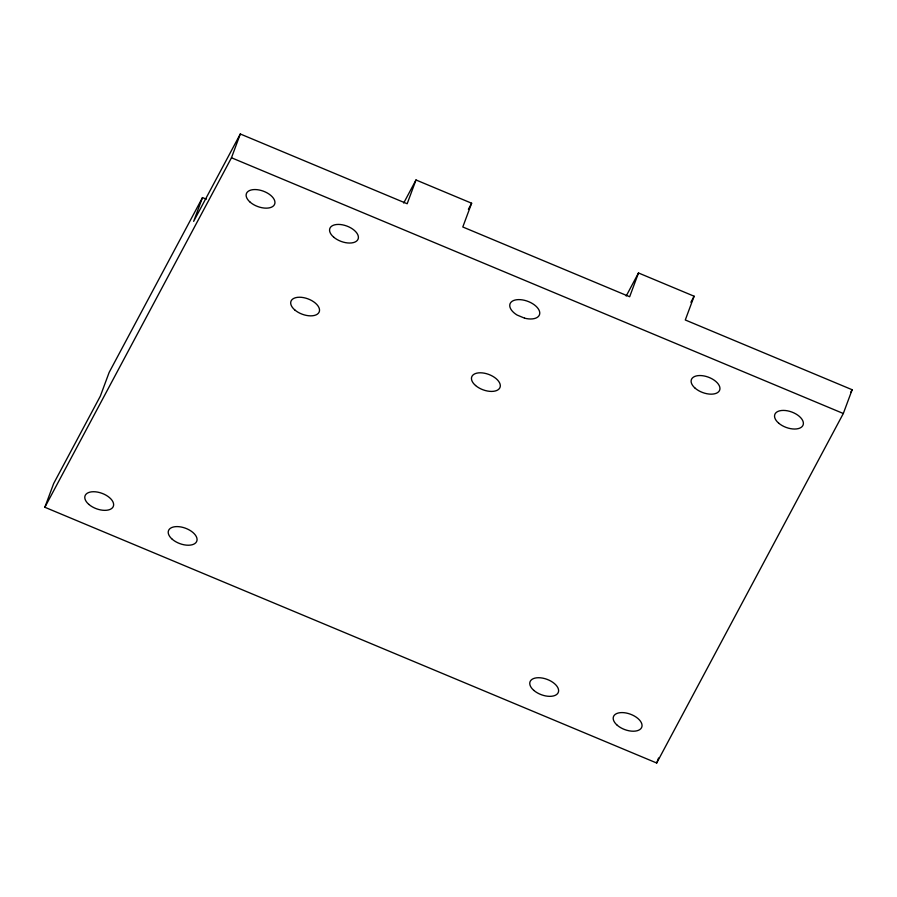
<?xml version="1.0" encoding="UTF-8"?>
<svg xmlns="http://www.w3.org/2000/svg" width="897" height="897" viewBox="0 0 897 897"><rect width="100%" height="100%" fill="white"/><g stroke="black" fill="none" stroke-linecap="round" stroke-linejoin="round"><path stroke-width="1.35" d="M626.184 296.032L638.496 272.968L694.121 296.223L685.286 319.982L852.15 389.735L843.315 413.506L656.694 763.011L44.85 507.265L53.685 483.494L100.341 396.126L109.176 372.356L202.487 197.598L206.276 199.19M202.487 197.598L193.651 221.368L240.306 133.989L407.171 203.742L416.006 179.972L471.631 203.227L462.796 226.986L629.66 296.739L638.496 272.968M44.85 507.265L231.471 157.76L240.306 133.989M656.694 763.011L658.555 758.01M403.695 203.036L416.006 179.972M468.391 209.293L471.631 203.227M690.881 302.289L694.121 296.223M850.838 392.191L852.15 389.735M231.471 157.76L843.315 413.506M524.588 318.177L517.109 315.049A15.709 8.533 20.4 0 1 515.226 300.002A15.709 8.533 20.4 0 1 538.918 309.902A15.709 8.533 20.4 0 1 524.588 318.177M695.209 388.255A15.103 8.208 20.4 0 0 719.428 390.666A15.103 8.208 20.4 0 0 701.936 375.641A15.103 8.208 20.4 0 0 695.209 388.255M533.861 690.432A15.103 8.208 20.4 0 0 558.091 692.843A15.103 8.208 20.4 0 0 540.599 677.818A15.103 8.208 20.4 0 0 533.861 690.432M172.314 539.31A15.103 8.208 20.4 0 0 196.544 541.721A15.103 8.208 20.4 0 0 179.052 526.696A15.103 8.208 20.4 0 0 172.314 539.31M333.662 237.133A15.103 8.208 20.4 0 0 357.881 239.544A15.103 8.208 20.4 0 0 340.4 224.519A15.103 8.208 20.4 0 0 333.662 237.133M250.241 202.251A15.081 8.185 20.4 0 0 274.426 204.662A15.081 8.185 20.4 0 0 256.968 189.659A15.081 8.185 20.4 0 0 250.241 202.251M778.641 423.126A15.103 8.208 20.4 0 0 802.86 425.537A15.103 8.208 20.4 0 0 785.368 410.512A15.103 8.208 20.4 0 0 778.641 423.126M617.293 725.303A15.103 8.208 20.4 0 0 641.523 727.714A15.103 8.208 20.4 0 0 624.032 712.689A15.103 8.208 20.4 0 0 617.293 725.303M88.881 504.439A15.103 8.208 20.4 0 0 113.112 506.85A15.103 8.208 20.4 0 0 95.62 491.825A15.103 8.208 20.4 0 0 88.881 504.439M475.556 385.508A15.103 8.208 20.4 0 0 499.786 387.919A15.103 8.208 20.4 0 0 482.294 372.894A15.103 8.208 20.4 0 0 475.556 385.508M294.788 309.947A15.103 8.208 20.4 0 0 319.007 312.358A15.103 8.208 20.4 0 0 301.515 297.333A15.103 8.208 20.4 0 0 294.788 309.947"/></g></svg>
